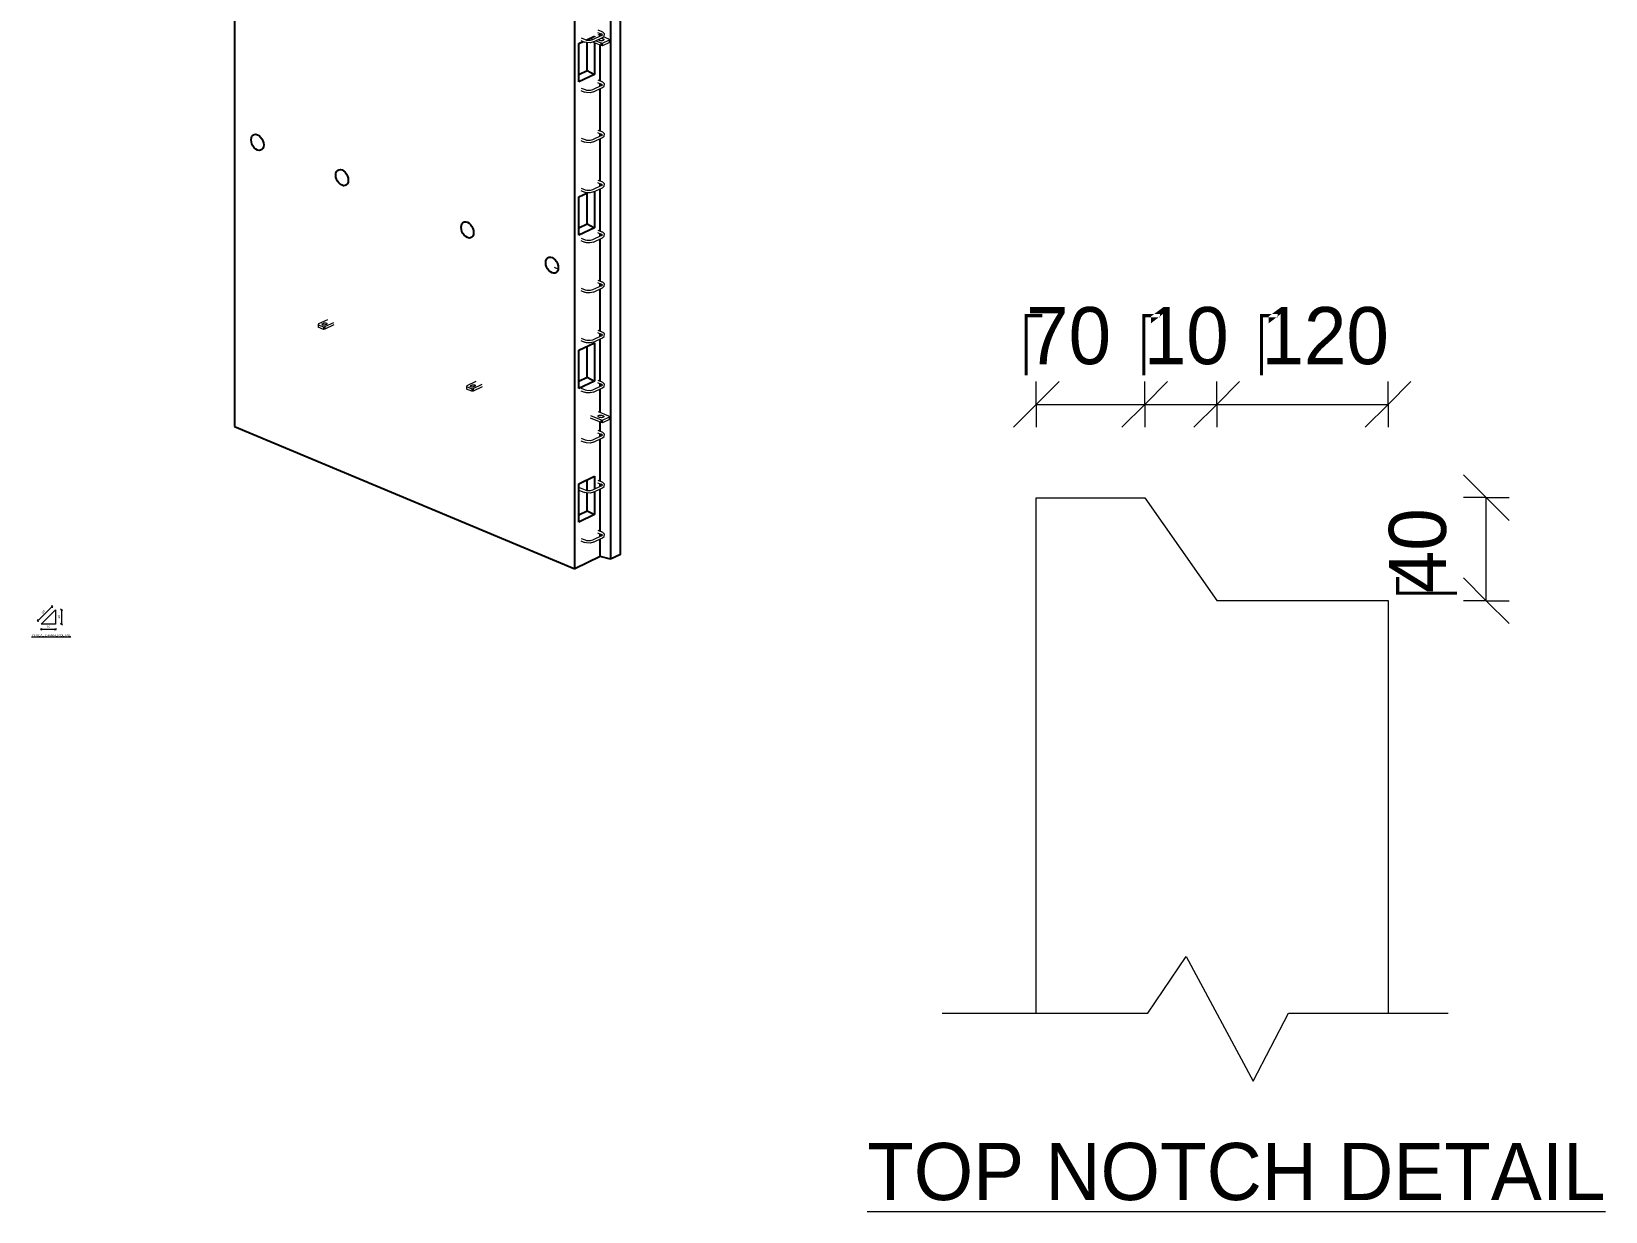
# Model space of a CAD drawing. Header units: millimetres. Extents: x -2992 to 12519, y 1067 to 20613.
# Drawn here: x -2063 to 3449, y 1067 to 5197 of the extents above; entities that cross this region are included whole.
import ezdxf

# ---------------------------------------------------------------- set-up
doc = ezdxf.new("R2010")
doc.units = ezdxf.units.MM
for name, color, linetype, lineweight in [('A-ANNO-DIMS', 211, 'Continuous', 9), ('A-ANNO-DIMS-3', 211, 'Continuous', 9), ('A-ANNO-DIMS-80', 211, 'Continuous', 9), ('A-DETL-THIN', 151, 'Continuous', 18), ('A-GENM', 13, 'Continuous', 18), ('A-WALL', 113, 'Continuous', 25), ('G-ANNO-TEXT', 231, 'Continuous', 9), ('S-RBAR', 171, 'Continuous', 18)]:
    doc.layers.add(name, color=color, linetype=linetype, lineweight=lineweight)
doc.styles.add('Arial_1', font='arial.ttf', dxfattribs={"height": 7.5})
doc.styles.add('Nirmala UI Semilight_1', font='NirmalaS.ttf', dxfattribs={"height": 7.5})
doc.styles.add('Nirmala UI Semilight_2', font='NirmalaS.ttf', dxfattribs={"height": 200})
doc.styles.add('Nirmala UI Semilight_3', font='NirmalaS.ttf', dxfattribs={"height": 200})
doc.dimstyles.new('Arrow_Filled_-_2_5_NI_UI', dxfattribs={"dimscale": 304.8, "dimtxt": 7.85523, "dimasz": 0.019685, "dimexe": 0.009843, "dimexo": 0.0625, "dimgap": 0.009843, "dimtad": 1, "dimdec": 4, "dimzin": 0, "dimdsep": 46, "dimtxsty": 'Nirmala UI Semilight_1', "dimblk1": 'OBLIQUE', "dimblk2": 'OBLIQUE', "dimsah": 1, "dimcen": 0.09, "dimazin": 0, "dimtfac": 1, "dimtdec": 4, "dimtix": 1, "dimtmove": 0, "dimatfit": 3, "dimfxl": 0.009843, "dimfxlon": 1, "dimtvp": 1, "dimtolj": 1, "dimtzin": 0, "dimarcsym": 2})
doc.dimstyles.new('Arrow_Filled_-_2_5_NI_UI_1', dxfattribs={"dimscale": 304.8, "dimtxt": 209.472789, "dimasz": 0.524934, "dimexe": 0.262467, "dimexo": 0.0625, "dimgap": 0.262467, "dimtad": 1, "dimdec": 4, "dimzin": 0, "dimdsep": 46, "dimtxsty": 'Nirmala UI Semilight_2', "dimblk1": 'OBLIQUE', "dimblk2": 'OBLIQUE', "dimsah": 1, "dimcen": 0.09, "dimazin": 0, "dimtfac": 1, "dimtdec": 4, "dimtix": 1, "dimtmove": 2, "dimatfit": 3, "dimfxl": 0.262467, "dimfxlon": 1, "dimtvp": 1, "dimtolj": 1, "dimtzin": 0, "dimarcsym": 2})
doc.dimstyles.new('Arrow_Filled_-_2_5_NI_UI_2', dxfattribs={"dimscale": 304.8, "dimtxt": 209.472789, "dimasz": 0.524934, "dimexe": 0.262467, "dimexo": 0.0625, "dimgap": 0.262467, "dimtad": 1, "dimdec": 4, "dimzin": 0, "dimdsep": 46, "dimtxsty": 'Nirmala UI Semilight_2', "dimblk1": 'OBLIQUE', "dimblk2": 'OBLIQUE', "dimsah": 1, "dimcen": 0.09, "dimazin": 0, "dimtfac": 1, "dimtdec": 4, "dimtix": 1, "dimtmove": 0, "dimatfit": 3, "dimfxl": 0.262467, "dimfxlon": 1, "dimtvp": 1, "dimtolj": 1, "dimtzin": 0, "dimarcsym": 2})

# ---------------------------------------------------------------- blocks, each defined once
blk = doc.blocks.new('Rebar Bar - Part 3166313199-431004-3D Ortho')
at = {"layer": 'S-RBAR'}
for p, q in [((15452.8, 7822.5), (15439.4, 7828)), ((15436.4, 7820.6), (15449.7, 7815.1))]:
    blk.add_line(p, q, dxfattribs=at)
blk = doc.blocks.new('Rebar Bar - Part 2227165887-431004-3D Ortho')
at = {"layer": 'S-RBAR'}
for points in [[(15450.5, 7809.7, 0), (15453.6, 7812.1, 0), (15453.2, 7812.8, 0), (15449.7, 7815.1, 0)], [(15453.9, 7802.5, 0), (15460.2, 7807.6, 0), (15460.7, 7815.9, 0), (15454.7, 7821.5, 0), (15452.8, 7822.5, 0)]]:
    blk.add_polyline3d(points, dxfattribs=at)
blk = doc.blocks.new('Rebar Bar - Part 981547073-431004-3D Ortho')
at = {"layer": 'S-RBAR'}
for p, q in [((15450.5, 7809.7), (15419.1, 7794.7)), ((15422.6, 7787.5), (15453.9, 7802.5))]:
    blk.add_line(p, q, dxfattribs=at)
blk = doc.blocks.new('Rebar Bar - Part 2227165887-V1-3D Ortho')
at = {"layer": 'S-RBAR'}
for points in [[(15422.6, 7787.5, 0), (15411.3, 7784.5, 0), (15397.8, 7785, 0), (15391, 7786.9, 0)], [(15419.1, 7794.7, 0), (15410.7, 7792.5, 0), (15399.5, 7792.8, 0), (15394.1, 7794.3, 0)]]:
    blk.add_polyline3d(points, dxfattribs=at)
blk = doc.blocks.new('Rebar Bar - Part 3131074535-431004-3D Ortho')
at = {"layer": 'S-RBAR'}
for p, q in [((15377.7, 7792.5), (15391, 7786.9)), ((15394.1, 7794.3), (15380.8, 7799.9))]:
    blk.add_line(p, q, dxfattribs=at)
blk = doc.blocks.new('Rebar Bar - Part 3131074535-V2-3D Ortho')
at = {"layer": 'S-RBAR'}
for p, q in [((15394.1, 7269), (15371.3, 7278.5)), ((15371.3, 7269.8), (15391, 7261.6))]:
    blk.add_line(p, q, dxfattribs=at)
blk = doc.blocks.new('Rebar Bar - Part 3131074535-V8-3D Ortho')
at = {"layer": 'S-RBAR'}
for p, q in [((15394.1, 3416.4), (15380.9, 3421.9)), ((15377.7, 3414.5), (15391, 3409))]:
    blk.add_line(p, q, dxfattribs=at)
blk = doc.blocks.new('RR spread anchor face based - RR-SA-2_5-150-1726819-3D Ortho')
at = {"layer": 'A-GENM'}
for p, q in [((14460.1, 7719.6), (14458.5, 7717.2)), ((14458.5, 7717.2), (14476.8, 7709.6)), ((14458.5, 7717.2), (14458.5, 7708.3)), ((14490.8, 7734.3), (14460.1, 7719.6)), ((14473.1, 7720.6), (14477.2, 7722.6)), ((14482, 7710.5), (14512.7, 7725.2)), ((14487.4, 7718.3), (14483.3, 7716.3)), ((14476.8, 7700.6), (14458.5, 7708.3)), ((14476.8, 7709.6), (14482, 7710.5)), ((14476.8, 7709.6), (14476.8, 7700.6)), ((14482, 7701.5), (14476.8, 7700.6)), ((14512.7, 7716.2), (14482, 7701.5)), ((14482, 7710.5), (14482, 7701.5))]:
    blk.add_line(p, q, dxfattribs=at)
for points in [[(14483.3, 7716.3, 0), (14481.9, 7715.8, 0), (14480.3, 7715.5, 0), (14478.5, 7715.3, 0), (14476.6, 7715.4, 0), (14474.9, 7715.7, 0), (14473.4, 7716.2, 0), (14472.3, 7716.8, 0), (14471.5, 7717.6, 0), (14471.2, 7718.4, 0)], [(14471.4, 7719.2, 0), (14472, 7719.9, 0), (14473.1, 7720.6, 0)], [(14477.2, 7722.6, 0), (14478.6, 7723.1, 0), (14480.3, 7723.4, 0), (14482.1, 7723.6, 0), (14483.9, 7723.5, 0), (14485.6, 7723.2, 0), (14487.1, 7722.7, 0), (14488.2, 7722.1, 0), (14489, 7721.3, 0), (14489.3, 7720.5, 0), (14489.1, 7719.7, 0), (14488.5, 7719, 0), (14487.4, 7718.3, 0)]]:
    blk.add_polyline3d(points, dxfattribs=at)
blk = doc.blocks.new('RR spread anchor face based - RR-SA-2_5-150-V9-3D Ortho')
at = {"layer": 'A-GENM'}
for p, q in [((15010.1, 3971.5), (14979.5, 3956.8)), ((14979.5, 3956.8), (14977.9, 3954.4)), ((14977.9, 3954.4), (14996.2, 3946.8)), ((14977.9, 3954.4), (14977.9, 3945.5)), ((14996.2, 3937.8), (14977.9, 3945.5)), ((14992.5, 3957.8), (14996.6, 3959.8)), ((14996.2, 3946.8), (15001.5, 3947.7)), ((14996.2, 3946.8), (14996.2, 3937.8)), ((15001.5, 3938.7), (14996.2, 3937.8)), ((15001.5, 3947.7), (15032.1, 3962.4)), ((15032.1, 3953.4), (15001.5, 3938.7)), ((15001.5, 3947.7), (15001.5, 3938.7)), ((15006.9, 3955.5), (15002.8, 3953.5))]:
    blk.add_line(p, q, dxfattribs=at)
for points in [[(15002.8, 3953.5, 0), (15001.4, 3953, 0), (14999.7, 3952.7, 0), (14997.9, 3952.5, 0), (14996.1, 3952.6, 0), (14994.4, 3952.9, 0), (14992.9, 3953.4, 0), (14991.7, 3954, 0), (14991, 3954.8, 0), (14990.7, 3955.6, 0)], [(14990.8, 3956.4, 0), (14991.5, 3957.1, 0), (14992.5, 3957.8, 0)], [(14996.6, 3959.8, 0), (14998, 3960.3, 0), (14999.7, 3960.6, 0), (15001.5, 3960.8, 0), (15003.3, 3960.7, 0), (15005, 3960.4, 0), (15006.5, 3959.9, 0), (15007.7, 3959.3, 0), (15008.4, 3958.6, 0), (15008.7, 3957.7, 0), (15008.6, 3956.9, 0), (15007.9, 3956.2, 0), (15006.9, 3955.5, 0)]]:
    blk.add_polyline3d(points, dxfattribs=at)
blk = doc.blocks.new('RR spread anchor face based - RR-SA-3_0-200-V10-3D Ortho')
at = {"layer": 'A-GENM'}
for p, q in [((15447.7, 5181.7), (15439.4, 5185.2)), ((15406.7, 5165.4), (15399.7, 5168.4)), ((15409.7, 5173.1), (15420.6, 5168.6)), ((15448.8, 5147.9), (15420.1, 5159.8)), ((15430.3, 5164.5), (15448.8, 5156.8)), ((15443.7, 5165.7), (15440.7, 5166.9)), ((15448.8, 5156.8), (15454.2, 5156.1)), ((15448.8, 5147.9), (15448.8, 5156.8)), ((15454.2, 5147.2), (15448.8, 5147.9)), ((15453, 5172.8), (15455.9, 5171.6)), ((15454.2, 5156.1), (15478, 5167.6)), ((15478, 5158.6), (15454.2, 5147.2)), ((15454.2, 5147.2), (15454.2, 5156.1)), ((15476.1, 5169.9), (15457.2, 5177.8)), ((15478, 5167.6), (15476.1, 5169.9)), ((15478, 5158.6), (15478, 5167.6))]:
    blk.add_line(p, q, dxfattribs=at)
for points in [[(15440.7, 5166.9, 0), (15439.2, 5167.7, 0), (15438.5, 5168.4, 0)], [(15455.9, 5171.6, 0), (15457.4, 5170.8, 0), (15458.4, 5169.8, 0), (15458.8, 5168.8, 0), (15458.6, 5167.7, 0), (15457.7, 5166.7, 0), (15456.4, 5165.9, 0), (15454.6, 5165.2, 0), (15452.4, 5164.8, 0), (15450.1, 5164.6, 0), (15447.8, 5164.7, 0), (15445.6, 5165.1, 0), (15443.7, 5165.7, 0)], [(15450.1, 5164.7, 0), (15448.9, 5164.8, 0), (15446.6, 5164.9, 0)], [(15449.6, 5173.7, 0), (15451.1, 5173.4, 0), (15453, 5172.8, 0)]]:
    blk.add_polyline3d(points, dxfattribs=at)
blk = doc.blocks.new('RR spread anchor face based - RR-SA-3_0-200-1726827-3D Ortho')
at = {"layer": 'A-GENM'}
for p, q in [((15412.2, 7399.1), (15448.8, 7383.9)), ((15448.8, 7374.9), (15412.2, 7390.2)), ((15476.1, 7397), (15439.5, 7412.2)), ((15443.7, 7392.8), (15440.7, 7394)), ((15453, 7399.9), (15455.9, 7398.7)), ((15454.2, 7383.2), (15478, 7394.6)), ((15478, 7394.6), (15476.1, 7397)), ((15478, 7385.7), (15478, 7394.6)), ((15448.8, 7383.9), (15454.2, 7383.2)), ((15448.8, 7374.9), (15448.8, 7383.9)), ((15454.2, 7374.2), (15448.8, 7374.9)), ((15478, 7385.7), (15454.2, 7374.2)), ((15454.2, 7374.2), (15454.2, 7383.2))]:
    blk.add_line(p, q, dxfattribs=at)
for points in [[(15440.7, 7394, 0), (15439.2, 7394.8, 0), (15438.3, 7395.8, 0), (15437.9, 7396.8, 0)], [(15438.1, 7397.8, 0), (15438.9, 7398.8, 0), (15440.3, 7399.7, 0), (15442.1, 7400.3, 0), (15444.2, 7400.8, 0), (15446.6, 7401, 0), (15448.9, 7400.9, 0), (15451.1, 7400.5, 0), (15453, 7399.9, 0)], [(15455.9, 7398.7, 0), (15457.4, 7397.8, 0), (15458.4, 7396.9, 0), (15458.8, 7395.9, 0), (15458.6, 7394.8, 0), (15457.7, 7393.8, 0), (15456.4, 7393, 0), (15454.6, 7392.3, 0), (15452.4, 7391.9, 0), (15450.1, 7391.7, 0), (15447.8, 7391.8, 0), (15445.6, 7392.2, 0), (15443.7, 7392.8, 0)], [(15450.1, 7391.7, 0), (15448.9, 7391.9, 0), (15446.6, 7392, 0)]]:
    blk.add_polyline3d(points, dxfattribs=at)
blk = doc.blocks.new('Rebar Bar - Part 2031897438-431004-3D Ortho')
at = {"layer": 'S-RBAR'}
blk.add_line((15298.7, 4365.7), (15286.5, 4370.8), dxfattribs=at)
blk = doc.blocks.new('DIMBLOCK1-CHAMFER DETAIL')
at = {"layer": 'A-ANNO-DIMS-3'}
for p, q in [((-2028.7, 3104.9), (-2031.7, 3101.9)), ((-2028.7, 3104.9), (-2025.7, 3107.9)), ((-2028.7, 3104.9), (-2028.7, 3107.9)), ((-2028.7, 3104.9), (-1978.7, 3104.9)), ((-2028.7, 3104.9), (-2028.7, 3101.9)), ((-1978.7, 3104.9), (-1981.7, 3101.9)), ((-1978.7, 3104.9), (-1975.7, 3107.9)), ((-1978.7, 3104.9), (-1978.7, 3107.9)), ((-1978.7, 3104.9), (-1978.7, 3101.9))]:
    blk.add_line(p, q, dxfattribs=at)
at = {"layer": 'A-ANNO-DIMS-3', "color": 0, "insert": (-2008.6, 3117.7), "char_height": 7.5, "width": 11.654, "attachment_point": 1, "line_spacing_factor": 1.142579, "style": 'Nirmala UI Semilight_1'}
blk.add_mtext('\u202a10', dxfattribs=at)
blk = doc.blocks.new('_Oblique')
at = {"color": 0, "linetype": 'ByBlock', "lineweight": -2}
blk.add_line((-0.5, -0.5), (0.5, 0.5), dxfattribs=at)
blk = doc.blocks.new('DIMBLOCK2-CHAMFER DETAIL')
at = {"layer": 'A-ANNO-DIMS-3'}
for p, q in [((-1957.7, 3172.8), (-1960.7, 3175.8)), ((-1957.7, 3172.8), (-1960.7, 3172.8)), ((-1957.7, 3172.8), (-1957.7, 3122.8)), ((-1957.7, 3172.8), (-1954.7, 3169.8)), ((-1957.7, 3172.8), (-1954.7, 3172.8)), ((-1957.7, 3122.8), (-1960.7, 3125.8)), ((-1957.7, 3122.8), (-1960.7, 3122.8)), ((-1957.7, 3122.8), (-1954.7, 3119.8)), ((-1957.7, 3122.8), (-1954.7, 3122.8))]:
    blk.add_line(p, q, dxfattribs=at)
at = {"layer": 'A-ANNO-DIMS-3', "color": 0, "insert": (-1970.5, 3142.9), "char_height": 7.5, "width": 11.654, "attachment_point": 1, "rotation": 90, "line_spacing_factor": 1.142579, "style": 'Nirmala UI Semilight_1'}
blk.add_mtext('\u202a10', dxfattribs=at)
blk = doc.blocks.new('DIMBLOCK3-CHAMFER DETAIL')
at = {"layer": 'A-ANNO-DIMS-3'}
for p, q in [((-2040.6, 3134.7), (-1990.6, 3184.7)), ((-1990.6, 3184.7), (-1992.7, 3186.8)), ((-1990.6, 3184.7), (-1990.6, 3188.9)), ((-1990.6, 3184.7), (-1990.6, 3180.4)), ((-1990.6, 3184.7), (-1988.4, 3182.5)), ((-2040.6, 3134.7), (-2042.7, 3136.8)), ((-2040.6, 3134.7), (-2040.6, 3138.9)), ((-2040.6, 3134.7), (-2040.6, 3130.4)), ((-2040.6, 3134.7), (-2038.4, 3132.5))]:
    blk.add_line(p, q, dxfattribs=at)
at = {"layer": 'A-ANNO-DIMS-3', "color": 0, "insert": (-2028.1, 3165.2), "char_height": 7.5, "width": 11.826, "attachment_point": 1, "rotation": 45, "line_spacing_factor": 1.142579, "style": 'Nirmala UI Semilight_1'}
blk.add_mtext('\u202a14', dxfattribs=at)
blk = doc.blocks.new('DIMBLOCK4-TOP NOTCH DETAIL')
at = {"layer": 'A-ANNO-DIMS-80'}
for p, q in [((1455.4, 3891.8), (1535.4, 3971.8)), ((1455.4, 3891.8), (1455.4, 3971.8)), ((1835.4, 3891.8), (1915.4, 3971.8)), ((1835.4, 3891.8), (1835.4, 3971.8)), ((1455.4, 3891.8), (1375.4, 3811.8)), ((1455.4, 3891.8), (1835.4, 3891.8)), ((1455.4, 3891.8), (1455.4, 3811.8)), ((1835.4, 3891.8), (1755.4, 3811.8)), ((1835.4, 3891.8), (1835.4, 3811.8))]:
    blk.add_line(p, q, dxfattribs=at)
at = {"layer": 'A-ANNO-DIMS-80', "color": 0, "insert": (1420.2, 4232.7), "char_height": 200, "width": 356.485, "attachment_point": 1, "line_spacing_factor": 1.142579, "style": 'Nirmala UI Semilight_2'}
blk.add_mtext('\u202a70', dxfattribs=at)
blk = doc.blocks.new('DIMBLOCK5-TOP NOTCH DETAIL')
at = {"layer": 'A-ANNO-DIMS-80'}
for p, q in [((1835.4, 3891.8), (1915.4, 3971.8)), ((1835.4, 3891.8), (1835.4, 3971.8)), ((2087.7, 3891.8), (2167.7, 3971.8)), ((2087.7, 3891.8), (2087.7, 3971.8)), ((1835.4, 3891.8), (1755.4, 3811.8)), ((1835.4, 3891.8), (2087.7, 3891.8)), ((1835.4, 3891.8), (1835.4, 3811.8)), ((2087.7, 3891.8), (2007.7, 3811.8)), ((2087.7, 3891.8), (2087.7, 3811.8))]:
    blk.add_line(p, q, dxfattribs=at)
at = {"layer": 'A-ANNO-DIMS-80', "color": 0, "insert": (1832.1, 4232.7), "char_height": 200, "width": 310.781, "attachment_point": 1, "line_spacing_factor": 1.142579, "style": 'Nirmala UI Semilight_2'}
blk.add_mtext('\u202a10', dxfattribs=at)
blk = doc.blocks.new('DIMBLOCK6-TOP NOTCH DETAIL')
at = {"layer": 'A-ANNO-DIMS-80'}
for p, q in [((2087.7, 3891.8), (2167.7, 3971.8)), ((2087.7, 3891.8), (2087.7, 3971.8)), ((2687.7, 3891.8), (2767.7, 3971.8)), ((2687.7, 3891.8), (2687.7, 3971.8)), ((2087.7, 3891.8), (2007.7, 3811.8)), ((2087.7, 3891.8), (2687.7, 3891.8)), ((2087.7, 3891.8), (2087.7, 3811.8)), ((2687.7, 3891.8), (2607.7, 3811.8)), ((2687.7, 3891.8), (2687.7, 3811.8))]:
    blk.add_line(p, q, dxfattribs=at)
at = {"layer": 'A-ANNO-DIMS-80', "color": 0, "insert": (2244.3, 4232.7), "char_height": 200, "width": 493.594, "attachment_point": 1, "line_spacing_factor": 1.142579, "style": 'Nirmala UI Semilight_2'}
blk.add_mtext('\u202a120', dxfattribs=at)
blk = doc.blocks.new('DIMBLOCK7-TOP NOTCH DETAIL')
at = {"layer": 'A-ANNO-DIMS-80'}
for p, q in [((3031.4, 3565.5), (2951.4, 3645.5)), ((3031.4, 3565.5), (2951.4, 3565.5)), ((3031.4, 3205), (3031.4, 3565.5)), ((3031.4, 3565.5), (3111.4, 3485.5)), ((3031.4, 3565.5), (3111.4, 3565.5)), ((3031.4, 3205), (2951.4, 3285)), ((3031.4, 3205), (2951.4, 3205)), ((3031.4, 3205), (3111.4, 3125)), ((3031.4, 3205), (3111.4, 3205))]:
    blk.add_line(p, q, dxfattribs=at)
at = {"layer": 'A-ANNO-DIMS-80', "color": 0, "insert": (2690.5, 3231), "char_height": 200, "width": 370.196, "attachment_point": 1, "rotation": 90, "line_spacing_factor": 1.142579, "style": 'Nirmala UI Semilight_2'}
blk.add_mtext('\u202a40', dxfattribs=at)

msp = doc.modelspace()

# ---------------------------------------------------------------- linework, layer by layer
at = {"layer": 'A-DETL-THIN', "lineweight": 9}
for p, q in [((1455.36634, 1760.77489), (1455.36634, 3565.45823)), ((1455.36634, 3565.45823), (1835.36634, 3565.45823)), ((1835.36634, 3565.45823), (2087.73997, 3205.03133)), ((2087.73997, 3205.03133), (2687.73997, 3205.03133)), ((2687.73997, 3205.03133), (2687.73997, 1760.77489)), ((1846.34613, 1760.77489), (1980.55243, 1959.7439)), ((1980.55243, 1959.7439), (2214.75221, 1523.30928)), ((1126.34613, 1760.77489), (1846.34613, 1760.77489)), ((2214.75221, 1523.30928), (2338.38093, 1760.77489)), ((2338.38093, 1760.77489), (2898.38093, 1760.77489))]:
    msp.add_line(p, q, dxfattribs=at)
at = {"layer": 'A-DETL-THIN'}
for p, q in [((-1978.70749, 3172.79249), (-2028.70749, 3122.79249)), ((-1978.70749, 3172.79249), (-1978.70749, 3122.79249)), ((-1978.70749, 3122.79249), (-2028.70749, 3122.79249))]:
    msp.add_line(p, q, dxfattribs=at)
at = {"layer": 'A-WALL'}
for p, q in [((-1352.08649, 8126.85315), (-1352.08649, 3814.05874)), ((-0.79978, 3366.9557), (-0.79978, 7888.01222)), ((-159.59296, 3316.97616), (-159.59296, 7873.8076)), ((-34.8852, 7871.65024), (-34.8852, 3350.59372)), ((-70.96628, 5182.30889), (-70.96628, 5189.76952)), ((-145.95808, 5154.75041), (-130.68651, 5162.0812)), ((-145.95808, 5020.59443), (-145.95808, 5154.75041)), ((-120.89099, 5166.78333), (-91.41859, 5180.93093)), ((-116.5258, 5166.05404), (-116.5258, 5167.89886)), ((-116.5258, 5060.07008), (-116.5258, 5157.88568)), ((-91.41859, 5180.93093), (-91.41859, 5178.60556)), ((-91.41859, 5157.43309), (-91.41859, 5046.77495)), ((-70.96628, 5023.22798), (-70.96628, 5148.90769)), ((-145.95808, 5045.94174), (-116.5258, 5060.07008)), ((-91.41859, 5046.77495), (-145.95808, 5020.59443)), ((-116.5258, 5060.07008), (-91.41859, 5046.77495)), ((-70.96628, 5005.8106), (-70.96628, 5014.65125)), ((-70.96628, 4848.1097), (-70.96628, 4997.01459)), ((-70.96628, 4830.69232), (-70.96628, 4839.53298)), ((-70.96628, 4672.99143), (-70.96628, 4821.89631)), ((-145.95808, 4618.12649), (-116.03063, 4632.49252)), ((-116.5258, 4523.44616), (-116.5258, 4632.25483)), ((-91.41859, 4636.9904), (-91.41859, 4510.15103)), ((-70.96628, 4655.57405), (-70.96628, 4664.41471)), ((-70.96628, 4498.17564), (-70.96628, 4646.77804)), ((-145.95808, 4483.97051), (-145.95808, 4618.12649)), ((-145.95808, 4509.31783), (-116.5258, 4523.44616)), ((-116.5258, 4523.44616), (-91.41859, 4510.15103)), ((-91.41859, 4510.15103), (-145.95808, 4483.97051)), ((-70.96628, 4480.45578), (-70.96628, 4489.29643)), ((-70.96628, 4322.75489), (-70.96628, 4471.65977)), ((-70.96628, 4305.33751), (-70.96628, 4314.17816)), ((-70.96628, 4147.63661), (-70.96628, 4296.5415)), ((-70.96628, 4130.21923), (-70.96628, 4139.05989)), ((-145.95808, 4081.50257), (-91.41859, 4107.68309)), ((-145.95808, 3947.34659), (-145.95808, 4081.50257)), ((-116.5258, 3986.82224), (-116.5258, 4095.63091)), ((-91.41859, 4107.68309), (-91.41859, 3973.52711)), ((-70.96628, 3972.51834), (-70.96628, 4121.42322)), ((-145.95808, 3972.69391), (-116.5258, 3986.82224)), ((-91.41859, 3973.52711), (-145.95808, 3947.34659)), ((-116.5258, 3986.82224), (-91.41859, 3973.52711)), ((-70.96628, 3955.10096), (-70.96628, 3963.94162)), ((-70.96628, 3863.10842), (-70.96628, 3946.30495)), ((-1352.08649, 3814.05874), (-159.59296, 3316.97616)), ((-70.96628, 3797.40007), (-70.96628, 3829.70722)), ((-70.96628, 3779.98269), (-70.96628, 3788.82334)), ((-70.96628, 3622.2818), (-70.96628, 3771.18668)), ((-145.95808, 3614.19257), (-91.41859, 3640.37309)), ((-91.41859, 3640.37309), (-91.41859, 3594.99097)), ((-145.95808, 3480.03659), (-145.95808, 3614.19257)), ((-116.5258, 3590.42358), (-116.5258, 3627.97101)), ((-91.41859, 3586.28077), (-91.41859, 3506.21711)), ((-70.96628, 3605.07088), (-70.96628, 3613.70507)), ((-70.96628, 3447.16353), (-70.96628, 3596.06841)), ((-116.5258, 3519.51225), (-116.5258, 3581.82123)), ((-145.95808, 3505.38391), (-116.5258, 3519.51225)), ((-91.41859, 3506.21711), (-145.95808, 3480.03659)), ((-116.5258, 3519.51225), (-91.41859, 3506.21711)), ((-70.96628, 3429.74614), (-70.96628, 3438.5868)), ((-70.96628, 3359.5195), (-70.96628, 3420.95014)), ((-0.79978, 3366.9557), (-34.8852, 3350.59372)), ((-70.96628, 3359.5195), (-159.59296, 3316.97616)), ((-34.8852, 3350.59372), (-70.96628, 3359.5195))]:
    msp.add_line(p, q, dxfattribs=at)
for points in [[(-1271.61147, 4782.21127, 0), (-1277.29196, 4785.4934, 0), (-1282.58533, 4790.38035, 0), (-1287.13086, 4796.5391, 0), (-1290.61876, 4803.54993, 0), (-1292.81135, 4810.93507, 0), (-1293.5592, 4818.19123, 0), (-1292.81135, 4824.82392, 0), (-1290.61876, 4830.38113, 0), (-1287.13086, 4834.48414, 0), (-1282.58533, 4836.85335, 0), (-1277.29196, 4837.32729, 0), (-1271.61147, 4835.87367, 0)], [(-1271.61147, 4835.87367, 0), (-1265.93098, 4832.59154, 0), (-1260.6376, 4827.70459, 0), (-1256.09208, 4821.54584, 0), (-1252.60417, 4814.53501, 0), (-1250.41159, 4807.14987, 0), (-1249.66373, 4799.89371, 0), (-1250.41159, 4793.26102, 0), (-1252.60417, 4787.70381, 0), (-1256.09208, 4783.6008, 0), (-1260.6376, 4781.23159, 0), (-1265.93098, 4780.75765, 0), (-1271.61147, 4782.21127, 0)], [(-975.31706, 4658.70302, 0), (-980.99755, 4661.98515, 0), (-986.29093, 4666.8721, 0), (-990.83645, 4673.03085, 0), (-994.32436, 4680.04168, 0), (-996.51694, 4687.42682, 0), (-997.2648, 4694.68298, 0), (-996.51694, 4701.31567, 0), (-994.32436, 4706.87288, 0), (-990.83645, 4710.97589, 0), (-986.29093, 4713.3451, 0), (-980.99755, 4713.81904, 0), (-975.31706, 4712.36542, 0)], [(-975.31706, 4712.36542, 0), (-969.63657, 4709.08329, 0), (-964.3432, 4704.19634, 0), (-959.79767, 4698.03759, 0), (-956.30977, 4691.02676, 0), (-954.11718, 4683.64162, 0), (-953.36933, 4676.38546, 0), (-954.11718, 4669.75277, 0), (-956.30977, 4664.19556, 0), (-959.79767, 4660.09255, 0), (-964.3432, 4657.72334, 0), (-969.63657, 4657.2494, 0), (-975.31706, 4658.70302, 0)], [(-536.36239, 4475.72784, 0), (-542.04288, 4479.00996, 0), (-547.33625, 4483.89692, 0), (-551.88178, 4490.05566, 0), (-555.36968, 4497.06649, 0), (-557.56227, 4504.45163, 0), (-558.31012, 4511.70779, 0), (-557.56227, 4518.34048, 0), (-555.36968, 4523.89769, 0), (-551.88178, 4528.0007, 0), (-547.33625, 4530.36991, 0), (-542.04288, 4530.84385, 0), (-536.36239, 4529.39023, 0)], [(-536.36239, 4529.39023, 0), (-530.68189, 4526.10811, 0), (-525.38852, 4521.22115, 0), (-520.84299, 4515.06241, 0), (-517.35509, 4508.05157, 0), (-515.1625, 4500.66644, 0), (-514.41465, 4493.41028, 0), (-515.1625, 4486.77759, 0), (-517.35509, 4481.22038, 0), (-520.84299, 4477.11736, 0), (-525.38852, 4474.74816, 0), (-530.68189, 4474.27422, 0), (-536.36239, 4475.72784, 0)], [(-240.06798, 4352.21959, 0), (-245.74847, 4355.50171, 0), (-251.04185, 4360.38867, 0), (-255.58737, 4366.54741, 0), (-259.07528, 4373.55824, 0), (-261.26786, 4380.94338, 0), (-262.01571, 4388.19954, 0), (-261.26786, 4394.83223, 0), (-259.07528, 4400.38944, 0), (-255.58737, 4404.49245, 0), (-251.04185, 4406.86166, 0), (-245.74847, 4407.3356, 0), (-240.06798, 4405.88198, 0)], [(-240.06798, 4405.88198, 0), (-234.38749, 4402.59986, 0), (-229.09411, 4397.7129, 0), (-224.54859, 4391.55416, 0), (-221.06069, 4384.54332, 0), (-218.8681, 4377.15819, 0), (-218.12025, 4369.90202, 0), (-218.8681, 4363.26934, 0), (-221.06069, 4357.71213, 0), (-224.54859, 4353.60911, 0), (-229.09411, 4351.23991, 0), (-234.38749, 4350.76597, 0), (-240.06798, 4352.21959, 0)]]:
    msp.add_polyline3d(points, dxfattribs=at)

# ---------------------------------------------------------------- block references
at = {"layer": 'A-GENM'}
for name, p in [('RR spread anchor face based - RR-SA-3_0-200-V10-3D Ortho', (-15517.29638, 0)), ('RR spread anchor face based - RR-SA-2_5-150-1726819-3D Ortho', (-15517.29638, -3546.27917)), ('RR spread anchor face based - RR-SA-2_5-150-V9-3D Ortho', (-15517.29638, 0)), ('RR spread anchor face based - RR-SA-3_0-200-1726827-3D Ortho', (-15517.29638, -3546.27917))]:
    msp.add_blockref(name, p, dxfattribs=at)
at = {"layer": 'S-RBAR'}
for name, p in [('Rebar Bar - Part 981547073-431004-3D Ortho', (-15517.29638, -2626.77408)), ('Rebar Bar - Part 3166313199-431004-3D Ortho', (-15517.29638, -2626.77408)), ('Rebar Bar - Part 2227165887-431004-3D Ortho', (-15517.29638, -2626.77408)), ('Rebar Bar - Part 3131074535-431004-3D Ortho', (-15517.29638, -2626.77408)), ('Rebar Bar - Part 2227165887-V1-3D Ortho', (-15517.29638, -2626.77408)), ('Rebar Bar - Part 3166313199-431004-3D Ortho', (-15517.29638, -2801.89236)), ('Rebar Bar - Part 2227165887-431004-3D Ortho', (-15517.29638, -2801.89236)), ('Rebar Bar - Part 3131074535-431004-3D Ortho', (-15517.29638, -2801.89236)), ('Rebar Bar - Part 2227165887-V1-3D Ortho', (-15517.29638, -2801.89236)), ('Rebar Bar - Part 981547073-431004-3D Ortho', (-15517.29638, -2801.89236)), ('Rebar Bar - Part 3166313199-431004-3D Ortho', (-15517.29638, -2977.01063)), ('Rebar Bar - Part 3131074535-431004-3D Ortho', (-15517.29638, -2977.01063)), ('Rebar Bar - Part 2227165887-V1-3D Ortho', (-15517.29638, -2977.01063)), ('Rebar Bar - Part 981547073-431004-3D Ortho', (-15517.29638, -2977.01063)), ('Rebar Bar - Part 2227165887-431004-3D Ortho', (-15517.29638, -2977.01063)), ('Rebar Bar - Part 3131074535-431004-3D Ortho', (-15517.29638, -3152.1289)), ('Rebar Bar - Part 2227165887-V1-3D Ortho', (-15517.29638, -3152.1289)), ('Rebar Bar - Part 981547073-431004-3D Ortho', (-15517.29638, -3152.1289)), ('Rebar Bar - Part 3166313199-431004-3D Ortho', (-15517.29638, -3152.1289)), ('Rebar Bar - Part 2227165887-431004-3D Ortho', (-15517.29638, -3152.1289)), ('Rebar Bar - Part 3131074535-431004-3D Ortho', (-15517.29638, -3327.24717)), ('Rebar Bar - Part 2227165887-V1-3D Ortho', (-15517.29638, -3327.24717)), ('Rebar Bar - Part 981547073-431004-3D Ortho', (-15517.29638, -3327.24717)), ('Rebar Bar - Part 3166313199-431004-3D Ortho', (-15517.29638, -3327.24717)), ('Rebar Bar - Part 2227165887-431004-3D Ortho', (-15517.29638, -3327.24717)), ('Rebar Bar - Part 2031897438-431004-3D Ortho', (-15517.29638, 0)), ('Rebar Bar - Part 981547073-431004-3D Ortho', (-15517.29638, -3502.36545)), ('Rebar Bar - Part 3166313199-431004-3D Ortho', (-15517.29638, -3502.36545)), ('Rebar Bar - Part 2227165887-431004-3D Ortho', (-15517.29638, -3502.36545)), ('Rebar Bar - Part 3131074535-431004-3D Ortho', (-15517.29638, -3502.36545)), ('Rebar Bar - Part 2227165887-V1-3D Ortho', (-15517.29638, -3502.36545)), ('Rebar Bar - Part 3166313199-431004-3D Ortho', (-15517.29638, -3677.48372)), ('Rebar Bar - Part 2227165887-431004-3D Ortho', (-15517.29638, -3677.48372)), ('Rebar Bar - Part 3131074535-431004-3D Ortho', (-15517.29638, -3677.48372)), ('Rebar Bar - Part 2227165887-V1-3D Ortho', (-15517.29638, -3677.48372)), ('Rebar Bar - Part 981547073-431004-3D Ortho', (-15517.29638, -3677.48372)), ('Rebar Bar - Part 3166313199-431004-3D Ortho', (-15517.29638, -3852.60199)), ('Rebar Bar - Part 2227165887-431004-3D Ortho', (-15517.29638, -3852.60199)), ('Rebar Bar - Part 3131074535-431004-3D Ortho', (-15517.29638, -3852.60199)), ('Rebar Bar - Part 2227165887-V1-3D Ortho', (-15517.29638, -3852.60199)), ('Rebar Bar - Part 981547073-431004-3D Ortho', (-15517.29638, -3852.60199)), ('Rebar Bar - Part 3131074535-431004-3D Ortho', (-15517.29638, -4027.72026)), ('Rebar Bar - Part 2227165887-V1-3D Ortho', (-15517.29638, -4027.72026)), ('Rebar Bar - Part 981547073-431004-3D Ortho', (-15517.29638, -4027.72026)), ('Rebar Bar - Part 3166313199-431004-3D Ortho', (-15517.29638, -4027.72026)), ('Rebar Bar - Part 2227165887-431004-3D Ortho', (-15517.29638, -4027.72026)), ('Rebar Bar - Part 3131074535-V2-3D Ortho', (-15517.29638, -3677.48372)), ('Rebar Bar - Part 2227165887-V1-3D Ortho', (-15517.29638, -4202.83854)), ('Rebar Bar - Part 981547073-431004-3D Ortho', (-15517.29638, -4202.83854)), ('Rebar Bar - Part 3166313199-431004-3D Ortho', (-15517.29638, -4202.83854)), ('Rebar Bar - Part 2227165887-431004-3D Ortho', (-15517.29638, -4202.83854)), ('Rebar Bar - Part 3131074535-V8-3D Ortho', (-15517.29638, 0)), ('Rebar Bar - Part 981547073-431004-3D Ortho', (-15517.29638, -4377.95681)), ('Rebar Bar - Part 3166313199-431004-3D Ortho', (-15517.29638, -4377.95681)), ('Rebar Bar - Part 2227165887-431004-3D Ortho', (-15517.29638, -4377.95681)), ('Rebar Bar - Part 2227165887-V1-3D Ortho', (-15517.29638, -4377.95681))]:
    msp.add_blockref(name, p, dxfattribs=at)

# ---------------------------------------------------------------- texts
at = {"layer": 'G-ANNO-TEXT', "color": 7, "attachment_point": 1}
for s, insert, char_height, width, style in [('\\LTYPICAL CHAMFER DETAIL', (-2062.78571, 3087.48198), 7.5, 166.9113375, 'Arial_1'), ('\\LTOP NOTCH DETAIL', (863.46758, 1307.16895), 200, 2975.864, 'Nirmala UI Semilight_3')]:
    msp.add_mtext(s, dxfattribs=dict(at, insert=insert, char_height=char_height, width=width, style=style))

# ---------------------------------------------------------------- dimensions: what is measured, and where the dimension line sits
at = {"layer": 'A-ANNO-DIMS'}
for base, p1, p2, text, override, picture, middle in [((1835.36634, 3891.80151), (1455.36634, 3811.80151), (1835.36634, 3811.80151), '\u202a70', {"dimpost": '<>', "dimfxl": 380}, 'DIMBLOCK4-TOP NOTCH DETAIL', (1598.42213, 4099.40571)), ((2687.73997, 3891.80151), (2087.73997, 3811.80151), (2687.73997, 3811.80151), '\u202a120', {"dimpost": '<>', "dimfxl": 600}, 'DIMBLOCK6-TOP NOTCH DETAIL', (2491.08844, 4099.40571))]:
    dim = msp.add_linear_dim(base=base, p1=p1, p2=p2, text=text, dimstyle='Arrow_Filled_-_2_5_NI_UI_1', override=override, dxfattribs=at)
    dim.commit()
    dim.dimension.update_dxf_attribs({"geometry": picture, "text_midpoint": middle, "dimtype": 160})
for base, p1, p2, dimstyle, override, picture, middle in [((2087.73997, 3891.80151), (1835.36634, 3811.80151), (2087.73997, 3811.80151), 'Arrow_Filled_-_2_5_NI_UI_2', {"dimpost": '<>', "dimfxl": 252.373632}, 'DIMBLOCK5-TOP NOTCH DETAIL', (1961.55316, 4092.79155)), ((-1978.70749, 3104.90761), (-2028.70749, 3107.90761), (-1978.70749, 3107.90761), 'Arrow_Filled_-_2_5_NI_UI', {"dimpost": '<>', "dimfxl": 50}, 'DIMBLOCK1-CHAMFER DETAIL', (-2003.70749, 3112.44474))]:
    dim = msp.add_linear_dim(base=base, p1=p1, p2=p2, text='\u202a10', dimstyle=dimstyle, override=override, dxfattribs=at)
    dim.commit()
    dim.dimension.update_dxf_attribs({"geometry": picture, "text_midpoint": middle})
for base, p1, p2, angle, text, dimstyle, override, picture, middle in [((3031.39547, 3565.45823), (2951.39547, 3205.03133), (2951.39547, 3565.45823), 90, '\u202a40', 'Arrow_Filled_-_2_5_NI_UI_2', {"dimpost": '<>', "dimfxl": 360.426899}, 'DIMBLOCK7-TOP NOTCH DETAIL', (2830.9633, 3385.24478)), ((-1990.56712, 3184.65212), (-2038.4458, 3132.5308), (-1988.4458, 3182.5308), 45, '\u202a14', 'Arrow_Filled_-_2_5_NI_UI', {"dimpost": '<>', "dimfxl": 70.710678}, 'DIMBLOCK3-CHAMFER DETAIL', (-2020.89667, 3164.98167)), ((-1957.70017, 3122.79249), (-1960.70017, 3172.79249), (-1960.70017, 3122.79249), 90, '\u202a10', 'Arrow_Filled_-_2_5_NI_UI', {"dimpost": '<>', "dimfxl": 50}, 'DIMBLOCK2-CHAMFER DETAIL', (-1965.2373, 3147.79249))]:
    dim = msp.add_linear_dim(base=base, p1=p1, p2=p2, angle=angle, text=text, dimstyle=dimstyle, override=override, dxfattribs=at)
    dim.commit()
    dim.dimension.update_dxf_attribs({"geometry": picture, "text_midpoint": middle})

doc.saveas('drawing.dxf')
